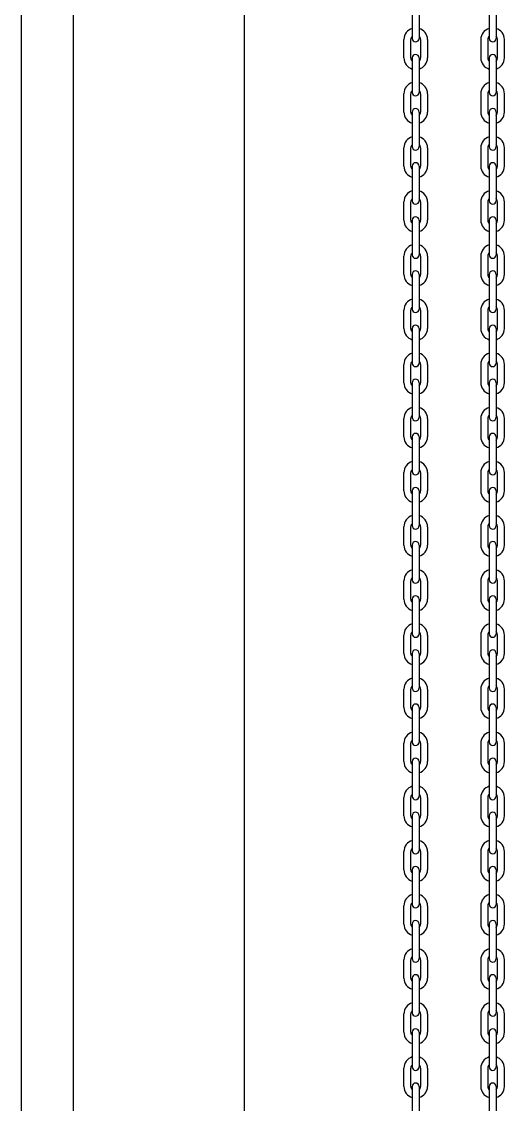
# Model space of a CAD drawing. Header units: millimetres. Extents: x 909 to 159266, y 137 to 21462.
# Drawn here: x 90988.1 to 91174.2, y 15846.4 to 16263.8 of the extents above; entities that cross this region are included whole.
import ezdxf

# ---------------------------------------------------------------- set-up
doc = ezdxf.new("R2010")
doc.units = ezdxf.units.MM
doc.header["$LTSCALE"] = 50
doc.header["$MEASUREMENT"] = 0
doc.layers.add('OHD Frame', color=2, linetype='Continuous')
doc.layers.add('OHD Track', color=4, linetype='Continuous')

msp = doc.modelspace()

# ---------------------------------------------------------------- linework, layer by layer
at = {"color": 7, "linetype": 'Continuous'}
for p, q in [((91138.62, 16270.66, 0), (91138.62, 16257.32, 0)), ((91141.29, 16270.66, 0), (91141.29, 16257.32, 0)), ((91168.37, 16270.66, 0), (91168.37, 16257.32, 0)), ((91171.04, 16270.66, 0), (91171.04, 16257.32, 0)), ((91135.49, 16249.79, 0), (91135.49, 16256.86, 0)), ((91138.16, 16249.79, 0), (91138.16, 16256.86, 0)), ((91141.89, 16256.86, 0), (91141.89, 16249.79, 0)), ((91144.56, 16256.86, 0), (91144.56, 16249.79, 0)), ((91165.1, 16256.86, 0), (91165.1, 16249.79, 0)), ((91167.77, 16256.86, 0), (91167.77, 16249.79, 0)), ((91171.5, 16249.79, 0), (91171.5, 16256.86, 0)), ((91174.17, 16249.79, 0), (91174.17, 16256.86, 0)), ((91138.62, 16249.79, 0), (91138.62, 16236.46, 0)), ((91141.29, 16249.79, 0), (91141.29, 16236.46, 0)), ((91168.37, 16249.79, 0), (91168.37, 16236.46, 0)), ((91171.04, 16249.79, 0), (91171.04, 16236.46, 0)), ((91135.49, 16228.92, 0), (91135.49, 16235.99, 0)), ((91138.16, 16228.92, 0), (91138.16, 16235.99, 0)), ((91141.89, 16235.99, 0), (91141.89, 16228.92, 0)), ((91144.56, 16235.99, 0), (91144.56, 16228.92, 0)), ((91165.1, 16235.99, 0), (91165.1, 16228.92, 0)), ((91167.77, 16235.99, 0), (91167.77, 16228.92, 0)), ((91171.5, 16228.92, 0), (91171.5, 16235.99, 0)), ((91174.17, 16228.92, 0), (91174.17, 16235.99, 0)), ((91138.62, 16228.92, 0), (91138.62, 16215.59, 0)), ((91141.29, 16228.92, 0), (91141.29, 16215.59, 0)), ((91168.37, 16228.92, 0), (91168.37, 16215.59, 0)), ((91171.04, 16228.92, 0), (91171.04, 16215.59, 0)), ((91135.49, 16208.06, 0), (91135.49, 16215.12, 0)), ((91138.16, 16208.06, 0), (91138.16, 16215.12, 0)), ((91141.89, 16215.12, 0), (91141.89, 16208.06, 0)), ((91144.56, 16215.12, 0), (91144.56, 16208.06, 0)), ((91165.1, 16215.12, 0), (91165.1, 16208.06, 0)), ((91167.77, 16215.12, 0), (91167.77, 16208.06, 0)), ((91171.5, 16208.06, 0), (91171.5, 16215.12, 0)), ((91174.17, 16208.06, 0), (91174.17, 16215.12, 0)), ((91138.62, 16208.06, 0), (91138.62, 16194.72, 0)), ((91141.29, 16208.06, 0), (91141.29, 16194.72, 0)), ((91168.37, 16208.06, 0), (91168.37, 16194.72, 0)), ((91171.04, 16208.06, 0), (91171.04, 16194.72, 0)), ((91135.49, 16187.19, 0), (91135.49, 16194.26, 0)), ((91138.16, 16187.19, 0), (91138.16, 16194.26, 0)), ((91141.89, 16194.26, 0), (91141.89, 16187.19, 0)), ((91144.56, 16194.26, 0), (91144.56, 16187.19, 0)), ((91165.1, 16194.26, 0), (91165.1, 16187.19, 0)), ((91167.77, 16194.26, 0), (91167.77, 16187.19, 0)), ((91171.5, 16187.19, 0), (91171.5, 16194.26, 0)), ((91174.17, 16187.19, 0), (91174.17, 16194.26, 0)), ((91138.62, 16187.19, 0), (91138.62, 16173.86, 0)), ((91141.29, 16187.19, 0), (91141.29, 16173.86, 0)), ((91168.37, 16187.19, 0), (91168.37, 16173.86, 0)), ((91171.04, 16187.19, 0), (91171.04, 16173.86, 0)), ((91135.49, 16166.32, 0), (91135.49, 16173.39, 0)), ((91138.16, 16166.32, 0), (91138.16, 16173.39, 0)), ((91141.89, 16173.39, 0), (91141.89, 16166.32, 0)), ((91144.56, 16173.39, 0), (91144.56, 16166.32, 0)), ((91165.1, 16173.39, 0), (91165.1, 16166.32, 0)), ((91167.77, 16173.39, 0), (91167.77, 16166.32, 0)), ((91171.5, 16166.32, 0), (91171.5, 16173.39, 0)), ((91174.17, 16166.32, 0), (91174.17, 16173.39, 0)), ((91138.62, 16166.32, 0), (91138.62, 16152.99, 0)), ((91141.29, 16166.32, 0), (91141.29, 16152.99, 0)), ((91168.37, 16166.32, 0), (91168.37, 16152.99, 0)), ((91171.04, 16166.32, 0), (91171.04, 16152.99, 0)), ((91135.49, 16145.46, 0), (91135.49, 16152.52, 0)), ((91138.16, 16145.46, 0), (91138.16, 16152.52, 0)), ((91141.89, 16152.52, 0), (91141.89, 16145.46, 0)), ((91144.56, 16152.52, 0), (91144.56, 16145.46, 0)), ((91165.1, 16152.52, 0), (91165.1, 16145.46, 0)), ((91167.77, 16152.52, 0), (91167.77, 16145.46, 0)), ((91171.5, 16145.46, 0), (91171.5, 16152.52, 0)), ((91174.17, 16145.46, 0), (91174.17, 16152.52, 0)), ((91138.62, 16145.46, 0), (91138.62, 16132.12, 0)), ((91141.29, 16145.46, 0), (91141.29, 16132.12, 0)), ((91168.37, 16145.46, 0), (91168.37, 16132.12, 0)), ((91171.04, 16145.46, 0), (91171.04, 16132.12, 0)), ((91135.49, 16124.59, 0), (91135.49, 16131.66, 0)), ((91138.16, 16124.59, 0), (91138.16, 16131.66, 0)), ((91141.89, 16131.66, 0), (91141.89, 16124.59, 0)), ((91144.56, 16131.66, 0), (91144.56, 16124.59, 0)), ((91165.1, 16131.66, 0), (91165.1, 16124.59, 0)), ((91167.77, 16131.66, 0), (91167.77, 16124.59, 0)), ((91171.5, 16124.59, 0), (91171.5, 16131.66, 0)), ((91174.17, 16124.59, 0), (91174.17, 16131.66, 0)), ((91138.62, 16124.59, 0), (91138.62, 16111.26, 0)), ((91141.29, 16124.59, 0), (91141.29, 16111.26, 0)), ((91168.37, 16124.59, 0), (91168.37, 16111.26, 0)), ((91171.04, 16124.59, 0), (91171.04, 16111.26, 0)), ((91135.49, 16103.72, 0), (91135.49, 16110.79, 0)), ((91138.16, 16103.72, 0), (91138.16, 16110.79, 0)), ((91141.89, 16110.79, 0), (91141.89, 16103.72, 0)), ((91144.56, 16110.79, 0), (91144.56, 16103.72, 0)), ((91165.1, 16110.79, 0), (91165.1, 16103.72, 0)), ((91167.77, 16110.79, 0), (91167.77, 16103.72, 0)), ((91171.5, 16103.72, 0), (91171.5, 16110.79, 0)), ((91174.17, 16103.72, 0), (91174.17, 16110.79, 0)), ((91138.62, 16103.72, 0), (91138.62, 16090.39, 0)), ((91141.29, 16103.72, 0), (91141.29, 16090.39, 0)), ((91168.37, 16103.72, 0), (91168.37, 16090.39, 0)), ((91171.04, 16103.72, 0), (91171.04, 16090.39, 0)), ((91135.49, 16082.86, 0), (91135.49, 16089.92, 0)), ((91138.16, 16082.86, 0), (91138.16, 16089.92, 0)), ((91141.89, 16089.92, 0), (91141.89, 16082.86, 0)), ((91144.56, 16089.92, 0), (91144.56, 16082.86, 0)), ((91165.1, 16089.92, 0), (91165.1, 16082.86, 0)), ((91167.77, 16089.92, 0), (91167.77, 16082.86, 0)), ((91171.5, 16082.86, 0), (91171.5, 16089.92, 0)), ((91174.17, 16082.86, 0), (91174.17, 16089.92, 0)), ((91138.62, 16082.86, 0), (91138.62, 16069.52, 0)), ((91141.29, 16082.86, 0), (91141.29, 16069.52, 0)), ((91168.37, 16082.86, 0), (91168.37, 16069.52, 0)), ((91171.04, 16082.86, 0), (91171.04, 16069.52, 0)), ((91135.49, 16061.99, 0), (91135.49, 16069.06, 0)), ((91138.16, 16061.99, 0), (91138.16, 16069.06, 0)), ((91141.89, 16069.06, 0), (91141.89, 16061.99, 0)), ((91144.56, 16069.06, 0), (91144.56, 16061.99, 0)), ((91165.1, 16069.06, 0), (91165.1, 16061.99, 0)), ((91167.77, 16069.06, 0), (91167.77, 16061.99, 0)), ((91171.5, 16061.99, 0), (91171.5, 16069.06, 0)), ((91174.17, 16061.99, 0), (91174.17, 16069.06, 0)), ((91138.62, 16061.99, 0), (91138.62, 16048.66, 0)), ((91141.29, 16061.99, 0), (91141.29, 16048.66, 0)), ((91168.37, 16061.99, 0), (91168.37, 16048.66, 0)), ((91171.04, 16061.99, 0), (91171.04, 16048.66, 0)), ((91135.49, 16041.12, 0), (91135.49, 16048.19, 0)), ((91138.16, 16041.12, 0), (91138.16, 16048.19, 0)), ((91141.89, 16048.19, 0), (91141.89, 16041.12, 0)), ((91144.56, 16048.19, 0), (91144.56, 16041.12, 0)), ((91165.1, 16048.19, 0), (91165.1, 16041.12, 0)), ((91167.77, 16048.19, 0), (91167.77, 16041.12, 0)), ((91171.5, 16041.12, 0), (91171.5, 16048.19, 0)), ((91174.17, 16041.12, 0), (91174.17, 16048.19, 0)), ((91138.62, 16041.12, 0), (91138.62, 16027.79, 0)), ((91141.29, 16041.12, 0), (91141.29, 16027.79, 0)), ((91168.37, 16041.12, 0), (91168.37, 16027.79, 0)), ((91171.04, 16041.12, 0), (91171.04, 16027.79, 0)), ((91135.49, 16020.26, 0), (91135.49, 16027.32, 0)), ((91138.16, 16020.26, 0), (91138.16, 16027.32, 0)), ((91141.89, 16027.32, 0), (91141.89, 16020.26, 0)), ((91144.56, 16027.32, 0), (91144.56, 16020.26, 0)), ((91165.1, 16027.32, 0), (91165.1, 16020.26, 0)), ((91167.77, 16027.32, 0), (91167.77, 16020.26, 0)), ((91171.5, 16020.26, 0), (91171.5, 16027.32, 0)), ((91174.17, 16020.26, 0), (91174.17, 16027.32, 0)), ((91138.62, 16020.26, 0), (91138.62, 16006.92, 0)), ((91141.29, 16020.26, 0), (91141.29, 16006.92, 0)), ((91168.37, 16020.26, 0), (91168.37, 16006.92, 0)), ((91171.04, 16020.26, 0), (91171.04, 16006.92, 0)), ((91135.49, 15999.39, 0), (91135.49, 16006.46, 0)), ((91138.16, 15999.39, 0), (91138.16, 16006.46, 0)), ((91141.89, 16006.46, 0), (91141.89, 15999.39, 0)), ((91144.56, 16006.46, 0), (91144.56, 15999.39, 0)), ((91165.1, 16006.46, 0), (91165.1, 15999.39, 0)), ((91167.77, 16006.46, 0), (91167.77, 15999.39, 0)), ((91171.5, 15999.39, 0), (91171.5, 16006.46, 0)), ((91174.17, 15999.39, 0), (91174.17, 16006.46, 0)), ((91138.62, 15999.39, 0), (91138.62, 15986.06, 0)), ((91141.29, 15999.39, 0), (91141.29, 15986.06, 0)), ((91168.37, 15999.39, 0), (91168.37, 15986.06, 0)), ((91171.04, 15999.39, 0), (91171.04, 15986.06, 0)), ((91135.49, 15978.52, 0), (91135.49, 15985.59, 0)), ((91138.16, 15978.52, 0), (91138.16, 15985.59, 0)), ((91141.89, 15985.59, 0), (91141.89, 15978.52, 0)), ((91144.56, 15985.59, 0), (91144.56, 15978.52, 0)), ((91165.1, 15985.59, 0), (91165.1, 15978.52, 0)), ((91167.77, 15985.59, 0), (91167.77, 15978.52, 0)), ((91171.5, 15978.52, 0), (91171.5, 15985.59, 0)), ((91174.17, 15978.52, 0), (91174.17, 15985.59, 0)), ((91138.62, 15978.52, 0), (91138.62, 15965.19, 0)), ((91141.29, 15978.52, 0), (91141.29, 15965.19, 0)), ((91168.37, 15978.52, 0), (91168.37, 15965.19, 0)), ((91171.04, 15978.52, 0), (91171.04, 15965.19, 0)), ((91135.49, 15957.66, 0), (91135.49, 15964.72, 0)), ((91138.16, 15957.66, 0), (91138.16, 15964.72, 0)), ((91141.89, 15964.72, 0), (91141.89, 15957.66, 0)), ((91144.56, 15964.72, 0), (91144.56, 15957.66, 0)), ((91165.1, 15964.72, 0), (91165.1, 15957.66, 0)), ((91167.77, 15964.72, 0), (91167.77, 15957.66, 0)), ((91171.5, 15957.66, 0), (91171.5, 15964.72, 0)), ((91174.17, 15957.66, 0), (91174.17, 15964.72, 0)), ((91138.62, 15957.66, 0), (91138.62, 15944.32, 0)), ((91141.29, 15957.66, 0), (91141.29, 15944.32, 0)), ((91168.37, 15957.66, 0), (91168.37, 15944.32, 0)), ((91171.04, 15957.66, 0), (91171.04, 15944.32, 0)), ((91135.49, 15936.79, 0), (91135.49, 15943.86, 0)), ((91138.16, 15936.79, 0), (91138.16, 15943.86, 0)), ((91141.89, 15943.86, 0), (91141.89, 15936.79, 0)), ((91144.56, 15943.86, 0), (91144.56, 15936.79, 0)), ((91165.1, 15943.86, 0), (91165.1, 15936.79, 0)), ((91167.77, 15943.86, 0), (91167.77, 15936.79, 0)), ((91171.5, 15936.79, 0), (91171.5, 15943.86, 0)), ((91174.17, 15936.79, 0), (91174.17, 15943.86, 0)), ((91138.62, 15936.79, 0), (91138.62, 15923.46, 0)), ((91141.29, 15936.79, 0), (91141.29, 15923.46, 0)), ((91168.37, 15936.79, 0), (91168.37, 15923.46, 0)), ((91171.04, 15936.79, 0), (91171.04, 15923.46, 0)), ((91135.49, 15915.92, 0), (91135.49, 15922.99, 0)), ((91138.16, 15915.92, 0), (91138.16, 15922.99, 0)), ((91141.89, 15922.99, 0), (91141.89, 15915.92, 0)), ((91144.56, 15922.99, 0), (91144.56, 15915.92, 0)), ((91165.1, 15922.99, 0), (91165.1, 15915.92, 0)), ((91167.77, 15922.99, 0), (91167.77, 15915.92, 0)), ((91171.5, 15915.92, 0), (91171.5, 15922.99, 0)), ((91174.17, 15915.92, 0), (91174.17, 15922.99, 0)), ((91138.62, 15915.92, 0), (91138.62, 15902.59, 0)), ((91141.29, 15915.92, 0), (91141.29, 15902.59, 0)), ((91168.37, 15915.92, 0), (91168.37, 15902.59, 0)), ((91171.04, 15915.92, 0), (91171.04, 15902.59, 0)), ((91135.49, 15895.06, 0), (91135.49, 15902.12, 0)), ((91138.16, 15895.06, 0), (91138.16, 15902.12, 0)), ((91141.89, 15902.12, 0), (91141.89, 15895.06, 0)), ((91144.56, 15902.12, 0), (91144.56, 15895.06, 0)), ((91165.1, 15902.12, 0), (91165.1, 15895.06, 0)), ((91167.77, 15902.12, 0), (91167.77, 15895.06, 0)), ((91171.5, 15895.06, 0), (91171.5, 15902.12, 0)), ((91174.17, 15895.06, 0), (91174.17, 15902.12, 0)), ((91138.62, 15895.06, 0), (91138.62, 15881.72, 0)), ((91141.29, 15895.06, 0), (91141.29, 15881.72, 0)), ((91168.37, 15895.06, 0), (91168.37, 15881.72, 0)), ((91171.04, 15895.06, 0), (91171.04, 15881.72, 0)), ((91135.49, 15874.19, 0), (91135.49, 15881.26, 0)), ((91138.16, 15874.19, 0), (91138.16, 15881.26, 0)), ((91141.89, 15881.26, 0), (91141.89, 15874.19, 0)), ((91144.56, 15881.26, 0), (91144.56, 15874.19, 0)), ((91165.1, 15881.26, 0), (91165.1, 15874.19, 0)), ((91167.77, 15881.26, 0), (91167.77, 15874.19, 0)), ((91171.5, 15874.19, 0), (91171.5, 15881.26, 0)), ((91174.17, 15874.19, 0), (91174.17, 15881.26, 0)), ((91138.62, 15874.19, 0), (91138.62, 15860.86, 0)), ((91141.29, 15874.19, 0), (91141.29, 15860.86, 0)), ((91168.37, 15874.19, 0), (91168.37, 15860.86, 0)), ((91171.04, 15874.19, 0), (91171.04, 15860.86, 0)), ((91135.49, 15853.32, 0), (91135.49, 15860.39, 0)), ((91138.16, 15853.32, 0), (91138.16, 15860.39, 0)), ((91141.89, 15860.39, 0), (91141.89, 15853.32, 0)), ((91144.56, 15860.39, 0), (91144.56, 15853.32, 0)), ((91165.1, 15860.39, 0), (91165.1, 15853.32, 0)), ((91167.77, 15860.39, 0), (91167.77, 15853.32, 0)), ((91171.5, 15853.32, 0), (91171.5, 15860.39, 0)), ((91174.17, 15853.32, 0), (91174.17, 15860.39, 0)), ((91138.62, 15853.32, 0), (91138.62, 15839.99, 0)), ((91141.29, 15853.32, 0), (91141.29, 15839.99, 0)), ((91168.37, 15853.32, 0), (91168.37, 15839.99, 0)), ((91171.04, 15853.32, 0), (91171.04, 15839.99, 0))]:
    msp.add_line(p, q, dxfattribs=at)
for centre, radius, start, end in [((91139.96, 16256.86, 0), 4.47, 106.4768, 180), ((91140.09, 16256.86, 0), 4.47, 0, 73.5232), ((91169.57, 16256.86, 0), 4.47, 106.4768, 180), ((91169.7, 16256.86, 0), 4.47, 0, 73.5232), ((91139.96, 16256.86, 0), 1.8, 134.9422, 180), ((91139.96, 16257.32, 0), 1.33, 180, 0), ((91140.09, 16256.86, 0), 1.8, 0, 45.0578), ((91169.57, 16256.86, 0), 1.8, 134.9422, 180), ((91169.7, 16257.32, 0), 1.33, 180, 0), ((91169.7, 16256.86, 0), 1.8, 0, 45.0578), ((91139.96, 16249.79, 0), 1.33, 0, 180), ((91169.7, 16249.79, 0), 1.33, 0, 180), ((91139.96, 16249.79, 0), 4.47, 180, 253.5232), ((91139.96, 16249.79, 0), 1.8, 180, 225.0578), ((91140.09, 16249.79, 0), 4.47, 286.4768, 0), ((91140.09, 16249.79, 0), 1.8, 314.9422, 0), ((91169.57, 16249.79, 0), 4.47, 180, 253.5232), ((91169.57, 16249.79, 0), 1.8, 180, 225.0578), ((91169.7, 16249.79, 0), 4.47, 286.4768, 0), ((91169.7, 16249.79, 0), 1.8, 314.9422, 0), ((91139.96, 16235.99, 0), 4.47, 106.4768, 180), ((91140.09, 16235.99, 0), 4.47, 0, 73.5232), ((91169.57, 16235.99, 0), 4.47, 106.4768, 180), ((91169.7, 16235.99, 0), 4.47, 0, 73.5232), ((91139.96, 16235.99, 0), 1.8, 134.9422, 180), ((91139.96, 16236.46, 0), 1.33, 180, 0), ((91140.09, 16235.99, 0), 1.8, 0, 45.0578), ((91169.57, 16235.99, 0), 1.8, 134.9422, 180), ((91169.7, 16236.46, 0), 1.33, 180, 0), ((91169.7, 16235.99, 0), 1.8, 0, 45.0578), ((91139.96, 16228.92, 0), 1.33, 0, 180), ((91169.7, 16228.92, 0), 1.33, 0, 180), ((91139.96, 16228.92, 0), 4.47, 180, 253.5232), ((91139.96, 16228.92, 0), 1.8, 180, 225.0578), ((91140.09, 16228.92, 0), 4.47, 286.4768, 0), ((91140.09, 16228.92, 0), 1.8, 314.9422, 0), ((91169.57, 16228.92, 0), 4.47, 180, 253.5232), ((91169.57, 16228.92, 0), 1.8, 180, 225.0578), ((91169.7, 16228.92, 0), 4.47, 286.4768, 0), ((91169.7, 16228.92, 0), 1.8, 314.9422, 0), ((91139.96, 16215.12, 0), 4.47, 106.4768, 180), ((91140.09, 16215.12, 0), 4.47, 0, 73.5232), ((91169.57, 16215.12, 0), 4.47, 106.4768, 180), ((91169.7, 16215.12, 0), 4.47, 0, 73.5232), ((91139.96, 16215.12, 0), 1.8, 134.9422, 180), ((91139.96, 16215.59, 0), 1.33, 180, 0), ((91140.09, 16215.12, 0), 1.8, 0, 45.0578), ((91169.57, 16215.12, 0), 1.8, 134.9422, 180), ((91169.7, 16215.59, 0), 1.33, 180, 0), ((91169.7, 16215.12, 0), 1.8, 0, 45.0578), ((91139.96, 16208.06, 0), 1.33, 0, 180), ((91169.7, 16208.06, 0), 1.33, 0, 180), ((91139.96, 16208.06, 0), 4.47, 180, 253.5232), ((91139.96, 16208.06, 0), 1.8, 180, 225.0578), ((91140.09, 16208.06, 0), 4.47, 286.4768, 0), ((91140.09, 16208.06, 0), 1.8, 314.9422, 0), ((91169.57, 16208.06, 0), 4.47, 180, 253.5232), ((91169.57, 16208.06, 0), 1.8, 180, 225.0578), ((91169.7, 16208.06, 0), 4.47, 286.4768, 0), ((91169.7, 16208.06, 0), 1.8, 314.9422, 0), ((91139.96, 16194.26, 0), 4.47, 106.4768, 180), ((91140.09, 16194.26, 0), 4.47, 0, 73.5232), ((91169.57, 16194.26, 0), 4.47, 106.4768, 180), ((91169.7, 16194.26, 0), 4.47, 0, 73.5232), ((91139.96, 16194.26, 0), 1.8, 134.9422, 180), ((91139.96, 16194.72, 0), 1.33, 180, 0), ((91140.09, 16194.26, 0), 1.8, 0, 45.0578), ((91169.57, 16194.26, 0), 1.8, 134.9422, 180), ((91169.7, 16194.72, 0), 1.33, 180, 0), ((91169.7, 16194.26, 0), 1.8, 0, 45.0578), ((91139.96, 16187.19, 0), 1.33, 0, 180), ((91169.7, 16187.19, 0), 1.33, 0, 180), ((91139.96, 16187.19, 0), 4.47, 180, 253.5232), ((91139.96, 16187.19, 0), 1.8, 180, 225.0578), ((91140.09, 16187.19, 0), 4.47, 286.4768, 0), ((91140.09, 16187.19, 0), 1.8, 314.9422, 0), ((91169.57, 16187.19, 0), 4.47, 180, 253.5232), ((91169.57, 16187.19, 0), 1.8, 180, 225.0578), ((91169.7, 16187.19, 0), 4.47, 286.4768, 0), ((91169.7, 16187.19, 0), 1.8, 314.9422, 0), ((91139.96, 16173.39, 0), 4.47, 106.4768, 180), ((91140.09, 16173.39, 0), 4.47, 0, 73.5232), ((91169.57, 16173.39, 0), 4.47, 106.4768, 180), ((91169.7, 16173.39, 0), 4.47, 0, 73.5232), ((91139.96, 16173.39, 0), 1.8, 134.9422, 180), ((91139.96, 16173.86, 0), 1.33, 180, 0), ((91140.09, 16173.39, 0), 1.8, 0, 45.0578), ((91169.57, 16173.39, 0), 1.8, 134.9422, 180), ((91169.7, 16173.86, 0), 1.33, 180, 0), ((91169.7, 16173.39, 0), 1.8, 0, 45.0578), ((91139.96, 16166.32, 0), 1.33, 0, 180), ((91169.7, 16166.32, 0), 1.33, 0, 180), ((91139.96, 16166.32, 0), 4.47, 180, 253.5232), ((91139.96, 16166.32, 0), 1.8, 180, 225.0578), ((91140.09, 16166.32, 0), 4.47, 286.4768, 0), ((91140.09, 16166.32, 0), 1.8, 314.9422, 0), ((91169.57, 16166.32, 0), 4.47, 180, 253.5232), ((91169.57, 16166.32, 0), 1.8, 180, 225.0578), ((91169.7, 16166.32, 0), 4.47, 286.4768, 0), ((91169.7, 16166.32, 0), 1.8, 314.9422, 0), ((91139.96, 16152.52, 0), 4.47, 106.4768, 180), ((91140.09, 16152.52, 0), 4.47, 0, 73.5232), ((91169.57, 16152.52, 0), 4.47, 106.4768, 180), ((91169.7, 16152.52, 0), 4.47, 0, 73.5232), ((91139.96, 16152.52, 0), 1.8, 134.9422, 180), ((91139.96, 16152.99, 0), 1.33, 180, 0), ((91140.09, 16152.52, 0), 1.8, 0, 45.0578), ((91169.57, 16152.52, 0), 1.8, 134.9422, 180), ((91169.7, 16152.99, 0), 1.33, 180, 0), ((91169.7, 16152.52, 0), 1.8, 0, 45.0578), ((91139.96, 16145.46, 0), 1.33, 0, 180), ((91169.7, 16145.46, 0), 1.33, 0, 180), ((91139.96, 16145.46, 0), 4.47, 180, 253.5232), ((91139.96, 16145.46, 0), 1.8, 180, 225.0578), ((91140.09, 16145.46, 0), 4.47, 286.4768, 0), ((91140.09, 16145.46, 0), 1.8, 314.9422, 0), ((91169.57, 16145.46, 0), 4.47, 180, 253.5232), ((91169.57, 16145.46, 0), 1.8, 180, 225.0578), ((91169.7, 16145.46, 0), 4.47, 286.4768, 0), ((91169.7, 16145.46, 0), 1.8, 314.9422, 0), ((91139.96, 16131.66, 0), 4.47, 106.4768, 180), ((91140.09, 16131.66, 0), 4.47, 0, 73.5232), ((91169.57, 16131.66, 0), 4.47, 106.4768, 180), ((91169.7, 16131.66, 0), 4.47, 0, 73.5232), ((91139.96, 16131.66, 0), 1.8, 134.9422, 180), ((91139.96, 16132.12, 0), 1.33, 180, 0), ((91140.09, 16131.66, 0), 1.8, 0, 45.0578), ((91169.57, 16131.66, 0), 1.8, 134.9422, 180), ((91169.7, 16132.12, 0), 1.33, 180, 0), ((91169.7, 16131.66, 0), 1.8, 0, 45.0578), ((91139.96, 16124.59, 0), 1.33, 0, 180), ((91169.7, 16124.59, 0), 1.33, 0, 180), ((91139.96, 16124.59, 0), 4.47, 180, 253.5232), ((91139.96, 16124.59, 0), 1.8, 180, 225.0578), ((91140.09, 16124.59, 0), 4.47, 286.4768, 0), ((91140.09, 16124.59, 0), 1.8, 314.9422, 0), ((91169.57, 16124.59, 0), 4.47, 180, 253.5232), ((91169.57, 16124.59, 0), 1.8, 180, 225.0578), ((91169.7, 16124.59, 0), 4.47, 286.4768, 0), ((91169.7, 16124.59, 0), 1.8, 314.9422, 0), ((91139.96, 16110.79, 0), 4.47, 106.4768, 180), ((91140.09, 16110.79, 0), 4.47, 0, 73.5232), ((91169.57, 16110.79, 0), 4.47, 106.4768, 180), ((91169.7, 16110.79, 0), 4.47, 0, 73.5232), ((91139.96, 16110.79, 0), 1.8, 134.9422, 180), ((91139.96, 16111.26, 0), 1.33, 180, 0), ((91140.09, 16110.79, 0), 1.8, 0, 45.0578), ((91169.57, 16110.79, 0), 1.8, 134.9422, 180), ((91169.7, 16111.26, 0), 1.33, 180, 0), ((91169.7, 16110.79, 0), 1.8, 0, 45.0578), ((91139.96, 16103.72, 0), 1.33, 0, 180), ((91169.7, 16103.72, 0), 1.33, 0, 180), ((91139.96, 16103.72, 0), 4.47, 180, 253.5232), ((91139.96, 16103.72, 0), 1.8, 180, 225.0578), ((91140.09, 16103.72, 0), 4.47, 286.4768, 0), ((91140.09, 16103.72, 0), 1.8, 314.9422, 0), ((91169.57, 16103.72, 0), 4.47, 180, 253.5232), ((91169.57, 16103.72, 0), 1.8, 180, 225.0578), ((91169.7, 16103.72, 0), 4.47, 286.4768, 0), ((91169.7, 16103.72, 0), 1.8, 314.9422, 0), ((91139.96, 16089.92, 0), 4.47, 106.4768, 180), ((91140.09, 16089.92, 0), 4.47, 0, 73.5232), ((91169.57, 16089.92, 0), 4.47, 106.4768, 180), ((91169.7, 16089.92, 0), 4.47, 0, 73.5232), ((91139.96, 16089.92, 0), 1.8, 134.9422, 180), ((91139.96, 16090.39, 0), 1.33, 180, 0), ((91140.09, 16089.92, 0), 1.8, 0, 45.0578), ((91169.57, 16089.92, 0), 1.8, 134.9422, 180), ((91169.7, 16090.39, 0), 1.33, 180, 0), ((91169.7, 16089.92, 0), 1.8, 0, 45.0578), ((91139.96, 16082.86, 0), 1.33, 0, 180), ((91169.7, 16082.86, 0), 1.33, 0, 180), ((91139.96, 16082.86, 0), 4.47, 180, 253.5232), ((91139.96, 16082.86, 0), 1.8, 180, 225.0578), ((91140.09, 16082.86, 0), 4.47, 286.4768, 0), ((91140.09, 16082.86, 0), 1.8, 314.9422, 0), ((91169.57, 16082.86, 0), 4.47, 180, 253.5232), ((91169.57, 16082.86, 0), 1.8, 180, 225.0578), ((91169.7, 16082.86, 0), 4.47, 286.4768, 0), ((91169.7, 16082.86, 0), 1.8, 314.9422, 0), ((91139.96, 16069.06, 0), 4.47, 106.4768, 180), ((91140.09, 16069.06, 0), 4.47, 0, 73.5232), ((91169.57, 16069.06, 0), 4.47, 106.4768, 180), ((91169.7, 16069.06, 0), 4.47, 0, 73.5232), ((91139.96, 16069.06, 0), 1.8, 134.9422, 180), ((91139.96, 16069.52, 0), 1.33, 180, 0), ((91140.09, 16069.06, 0), 1.8, 0, 45.0578), ((91169.57, 16069.06, 0), 1.8, 134.9422, 180), ((91169.7, 16069.52, 0), 1.33, 180, 0), ((91169.7, 16069.06, 0), 1.8, 0, 45.0578), ((91139.96, 16061.99, 0), 1.33, 0, 180), ((91169.7, 16061.99, 0), 1.33, 0, 180), ((91139.96, 16061.97, 0), 4.47, 180, 253.5232), ((91139.96, 16061.99, 0), 1.8, 180, 225.0578), ((91139.96, 16061.97, 0), 1.8, 180, 225.0578), ((91140.09, 16061.99, 0), 1.8, 314.9422, 0), ((91140.09, 16061.97, 0), 4.47, 286.4768, 0), ((91169.57, 16061.97, 0), 4.47, 180, 253.5232), ((91169.57, 16061.99, 0), 1.8, 180, 225.0578), ((91169.57, 16061.97, 0), 1.8, 180, 225.0578), ((91169.7, 16061.97, 0), 4.47, 286.4768, 0), ((91169.7, 16061.99, 0), 1.8, 314.9422, 0), ((91139.96, 16048.19, 0), 4.47, 106.4768, 180), ((91140.09, 16048.19, 0), 4.47, 0, 73.5232), ((91169.57, 16048.19, 0), 4.47, 106.4768, 180), ((91169.7, 16048.19, 0), 4.47, 0, 73.5232), ((91139.96, 16048.19, 0), 1.8, 134.9422, 180), ((91139.96, 16048.66, 0), 1.33, 180, 0), ((91140.09, 16048.19, 0), 1.8, 0, 45.0578), ((91169.57, 16048.19, 0), 1.8, 134.9422, 180), ((91169.7, 16048.66, 0), 1.33, 180, 0), ((91169.7, 16048.19, 0), 1.8, 0, 45.0578), ((91139.96, 16041.12, 0), 1.33, 0, 180), ((91169.7, 16041.12, 0), 1.33, 0, 180), ((91139.96, 16041.12, 0), 4.47, 180, 253.5232), ((91139.96, 16041.12, 0), 1.8, 180, 225.0578), ((91140.09, 16041.12, 0), 4.47, 286.4768, 0), ((91140.09, 16041.12, 0), 1.8, 314.9422, 0), ((91169.57, 16041.12, 0), 4.47, 180, 253.5232), ((91169.57, 16041.12, 0), 1.8, 180, 225.0578), ((91169.7, 16041.12, 0), 4.47, 286.4768, 0), ((91169.7, 16041.12, 0), 1.8, 314.9422, 0), ((91139.96, 16027.32, 0), 4.47, 106.4768, 180), ((91140.09, 16027.32, 0), 4.47, 0, 73.5232), ((91169.57, 16027.32, 0), 4.47, 106.4768, 180), ((91169.7, 16027.32, 0), 4.47, 0, 73.5232), ((91139.96, 16027.32, 0), 1.8, 134.9422, 180), ((91139.96, 16027.79, 0), 1.33, 180, 0), ((91140.09, 16027.32, 0), 1.8, 0, 45.0578), ((91169.57, 16027.32, 0), 1.8, 134.9422, 180), ((91169.7, 16027.79, 0), 1.33, 180, 0), ((91169.7, 16027.32, 0), 1.8, 0, 45.0578), ((91139.96, 16020.26, 0), 1.33, 0, 180), ((91169.7, 16020.26, 0), 1.33, 0, 180), ((91139.96, 16020.26, 0), 4.47, 180, 253.5232), ((91139.96, 16020.26, 0), 1.8, 180, 225.0578), ((91140.09, 16020.26, 0), 4.47, 286.4768, 0), ((91140.09, 16020.26, 0), 1.8, 314.9422, 0), ((91169.57, 16020.26, 0), 4.47, 180, 253.5232), ((91169.57, 16020.26, 0), 1.8, 180, 225.0578), ((91169.7, 16020.26, 0), 4.47, 286.4768, 0), ((91169.7, 16020.26, 0), 1.8, 314.9422, 0), ((91139.96, 16006.46, 0), 4.47, 106.4768, 180), ((91140.09, 16006.46, 0), 4.47, 0, 73.5232), ((91169.57, 16006.46, 0), 4.47, 106.4768, 180), ((91169.7, 16006.46, 0), 4.47, 0, 73.5232), ((91139.96, 16006.46, 0), 1.8, 134.9422, 180), ((91139.96, 16006.92, 0), 1.33, 180, 0), ((91140.09, 16006.46, 0), 1.8, 0, 45.0578), ((91169.57, 16006.46, 0), 1.8, 134.9422, 180), ((91169.7, 16006.92, 0), 1.33, 180, 0), ((91169.7, 16006.46, 0), 1.8, 0, 45.0578), ((91139.96, 15999.39, 0), 1.33, 0, 180), ((91169.7, 15999.39, 0), 1.33, 0, 180), ((91139.96, 15999.39, 0), 4.47, 180, 253.5232), ((91139.96, 15999.39, 0), 1.8, 180, 225.0578), ((91140.09, 15999.39, 0), 4.47, 286.4768, 0), ((91140.09, 15999.39, 0), 1.8, 314.9422, 0), ((91169.57, 15999.39, 0), 4.47, 180, 253.5232), ((91169.57, 15999.39, 0), 1.8, 180, 225.0578), ((91169.7, 15999.39, 0), 4.47, 286.4768, 0), ((91169.7, 15999.39, 0), 1.8, 314.9422, 0), ((91139.96, 15985.59, 0), 4.47, 106.4768, 180), ((91140.09, 15985.59, 0), 4.47, 0, 73.5232), ((91169.57, 15985.59, 0), 4.47, 106.4768, 180), ((91169.7, 15985.59, 0), 4.47, 0, 73.5232), ((91139.96, 15985.59, 0), 1.8, 134.9422, 180), ((91139.96, 15986.06, 0), 1.33, 180, 0), ((91140.09, 15985.59, 0), 1.8, 0, 45.0578), ((91169.57, 15985.59, 0), 1.8, 134.9422, 180), ((91169.7, 15986.06, 0), 1.33, 180, 0), ((91169.7, 15985.59, 0), 1.8, 0, 45.0578), ((91139.96, 15978.52, 0), 1.33, 0, 180), ((91169.7, 15978.52, 0), 1.33, 0, 180), ((91139.96, 15978.52, 0), 4.47, 180, 253.5232), ((91139.96, 15978.52, 0), 1.8, 180, 225.0578), ((91140.09, 15978.52, 0), 4.47, 286.4768, 0), ((91140.09, 15978.52, 0), 1.8, 314.9422, 0), ((91169.57, 15978.52, 0), 4.47, 180, 253.5232), ((91169.57, 15978.52, 0), 1.8, 180, 225.0578), ((91169.7, 15978.52, 0), 4.47, 286.4768, 0), ((91169.7, 15978.52, 0), 1.8, 314.9422, 0), ((91139.96, 15964.72, 0), 4.47, 106.4768, 180), ((91140.09, 15964.72, 0), 4.47, 0, 73.5232), ((91169.57, 15964.72, 0), 4.47, 106.4768, 180), ((91169.7, 15964.72, 0), 4.47, 0, 73.5232), ((91139.96, 15964.72, 0), 1.8, 134.9422, 180), ((91139.96, 15965.19, 0), 1.33, 180, 0), ((91140.09, 15964.72, 0), 1.8, 0, 45.0578), ((91169.57, 15964.72, 0), 1.8, 134.9422, 180), ((91169.7, 15965.19, 0), 1.33, 180, 0), ((91169.7, 15964.72, 0), 1.8, 0, 45.0578), ((91139.96, 15957.66, 0), 1.33, 0, 180), ((91169.7, 15957.66, 0), 1.33, 0, 180), ((91139.96, 15957.64, 0), 4.47, 180, 253.5232), ((91139.96, 15957.66, 0), 1.8, 180, 225.0578), ((91139.96, 15957.64, 0), 1.8, 180, 225.0578), ((91140.09, 15957.66, 0), 1.8, 314.9422, 0), ((91140.09, 15957.64, 0), 4.47, 286.4768, 0), ((91169.57, 15957.64, 0), 4.47, 180, 253.5232), ((91169.57, 15957.66, 0), 1.8, 180, 225.0578), ((91169.57, 15957.64, 0), 1.8, 180, 225.0578), ((91169.7, 15957.64, 0), 4.47, 286.4768, 0), ((91169.7, 15957.66, 0), 1.8, 314.9422, 0), ((91139.96, 15943.86, 0), 4.47, 106.4768, 180), ((91140.09, 15943.86, 0), 4.47, 0, 73.5232), ((91169.57, 15943.86, 0), 4.47, 106.4768, 180), ((91169.7, 15943.86, 0), 4.47, 0, 73.5232), ((91139.96, 15943.86, 0), 1.8, 134.9422, 180), ((91139.96, 15944.32, 0), 1.33, 180, 0), ((91140.09, 15943.86, 0), 1.8, 0, 45.0578), ((91169.57, 15943.86, 0), 1.8, 134.9422, 180), ((91169.7, 15944.32, 0), 1.33, 180, 0), ((91169.7, 15943.86, 0), 1.8, 0, 45.0578), ((91139.96, 15936.79, 0), 1.33, 0, 180), ((91169.7, 15936.79, 0), 1.33, 0, 180), ((91139.96, 15936.79, 0), 4.47, 180, 253.5232), ((91139.96, 15936.79, 0), 1.8, 180, 225.0578), ((91140.09, 15936.79, 0), 4.47, 286.4768, 0), ((91140.09, 15936.79, 0), 1.8, 314.9422, 0), ((91169.57, 15936.79, 0), 4.47, 180, 253.5232), ((91169.57, 15936.79, 0), 1.8, 180, 225.0578), ((91169.7, 15936.79, 0), 4.47, 286.4768, 0), ((91169.7, 15936.79, 0), 1.8, 314.9422, 0), ((91139.96, 15922.99, 0), 4.47, 106.4768, 180), ((91140.09, 15922.99, 0), 4.47, 0, 73.5232), ((91169.57, 15922.99, 0), 4.47, 106.4768, 180), ((91169.7, 15922.99, 0), 4.47, 0, 73.5232), ((91139.96, 15922.99, 0), 1.8, 134.9422, 180), ((91139.96, 15923.46, 0), 1.33, 180, 0), ((91140.09, 15922.99, 0), 1.8, 0, 45.0578), ((91169.57, 15922.99, 0), 1.8, 134.9422, 180), ((91169.7, 15923.46, 0), 1.33, 180, 0), ((91169.7, 15922.99, 0), 1.8, 0, 45.0578), ((91139.96, 15915.92, 0), 1.33, 0, 180), ((91169.7, 15915.92, 0), 1.33, 0, 180), ((91139.96, 15915.92, 0), 4.47, 180, 253.5232), ((91139.96, 15915.92, 0), 1.8, 180, 225.0578), ((91140.09, 15915.92, 0), 4.47, 286.4768, 0), ((91140.09, 15915.92, 0), 1.8, 314.9422, 0), ((91169.57, 15915.92, 0), 4.47, 180, 253.5232), ((91169.57, 15915.92, 0), 1.8, 180, 225.0578), ((91169.7, 15915.92, 0), 4.47, 286.4768, 0), ((91169.7, 15915.92, 0), 1.8, 314.9422, 0), ((91139.96, 15902.12, 0), 4.47, 106.4768, 180), ((91140.09, 15902.12, 0), 4.47, 0, 73.5232), ((91169.57, 15902.12, 0), 4.47, 106.4768, 180), ((91169.7, 15902.12, 0), 4.47, 0, 73.5232), ((91139.96, 15902.12, 0), 1.8, 134.9422, 180), ((91139.96, 15902.59, 0), 1.33, 180, 0), ((91140.09, 15902.12, 0), 1.8, 0, 45.0578), ((91169.57, 15902.12, 0), 1.8, 134.9422, 180), ((91169.7, 15902.59, 0), 1.33, 180, 0), ((91169.7, 15902.12, 0), 1.8, 0, 45.0578), ((91139.96, 15895.06, 0), 1.33, 0, 180), ((91169.7, 15895.06, 0), 1.33, 0, 180), ((91139.96, 15895.06, 0), 4.47, 180, 253.5232), ((91139.96, 15895.06, 0), 1.8, 180, 225.0578), ((91140.09, 15895.06, 0), 4.47, 286.4768, 0), ((91140.09, 15895.06, 0), 1.8, 314.9422, 0), ((91169.57, 15895.06, 0), 4.47, 180, 253.5232), ((91169.57, 15895.06, 0), 1.8, 180, 225.0578), ((91169.7, 15895.06, 0), 4.47, 286.4768, 0), ((91169.7, 15895.06, 0), 1.8, 314.9422, 0), ((91139.96, 15881.26, 0), 4.47, 106.4768, 180), ((91140.09, 15881.26, 0), 4.47, 0, 73.5232), ((91169.57, 15881.26, 0), 4.47, 106.4768, 180), ((91169.7, 15881.26, 0), 4.47, 0, 73.5232), ((91139.96, 15881.26, 0), 1.8, 134.9422, 180), ((91139.96, 15881.72, 0), 1.33, 180, 0), ((91140.09, 15881.26, 0), 1.8, 0, 45.0578), ((91169.57, 15881.26, 0), 1.8, 134.9422, 180), ((91169.7, 15881.72, 0), 1.33, 180, 0), ((91169.7, 15881.26, 0), 1.8, 0, 45.0578), ((91139.96, 15874.19, 0), 1.33, 0, 180), ((91169.7, 15874.19, 0), 1.33, 0, 180), ((91139.96, 15874.19, 0), 4.47, 180, 253.5232), ((91139.96, 15874.19, 0), 1.8, 180, 225.0578), ((91140.09, 15874.19, 0), 4.47, 286.4768, 0), ((91140.09, 15874.19, 0), 1.8, 314.9422, 0), ((91169.57, 15874.19, 0), 4.47, 180, 253.5232), ((91169.57, 15874.19, 0), 1.8, 180, 225.0578), ((91169.7, 15874.19, 0), 4.47, 286.4768, 0), ((91169.7, 15874.19, 0), 1.8, 314.9422, 0), ((91139.96, 15860.39, 0), 4.47, 106.4768, 180), ((91140.09, 15860.39, 0), 4.47, 0, 73.5232), ((91169.57, 15860.39, 0), 4.47, 106.4768, 180), ((91169.7, 15860.39, 0), 4.47, 0, 73.5232), ((91139.96, 15860.39, 0), 1.8, 134.9422, 180), ((91139.96, 15860.86, 0), 1.33, 180, 0), ((91140.09, 15860.39, 0), 1.8, 0, 45.0578), ((91169.57, 15860.39, 0), 1.8, 134.9422, 180), ((91169.7, 15860.86, 0), 1.33, 180, 0), ((91169.7, 15860.39, 0), 1.8, 0, 45.0578), ((91139.96, 15853.32, 0), 1.33, 0, 180), ((91169.7, 15853.32, 0), 1.33, 0, 180), ((91139.96, 15853.32, 0), 4.47, 180, 253.5232), ((91139.96, 15853.32, 0), 1.8, 180, 225.0578), ((91140.09, 15853.32, 0), 4.47, 286.4768, 0), ((91140.09, 15853.32, 0), 1.8, 314.9422, 0), ((91169.57, 15853.32, 0), 4.47, 180, 253.5232), ((91169.57, 15853.32, 0), 1.8, 180, 225.0578), ((91169.7, 15853.32, 0), 4.47, 286.4768, 0), ((91169.7, 15853.32, 0), 1.8, 314.9422, 0)]:
    msp.add_arc(centre, radius, start, end, dxfattribs=at)
at = {"layer": 'OHD Frame'}
msp.add_line((91073.84, 18361.2, 0), (91073.84, 10886.2, 0), dxfattribs=at)
at = {"layer": 'OHD Track'}
for p, q in [((90988.14, 10886.2, 0), (90988.14, 18092.54, 0)), ((91008.14, 10886.2, 0), (91008.14, 18092.54, 0))]:
    msp.add_line(p, q, dxfattribs=at)

doc.saveas('drawing.dxf')
